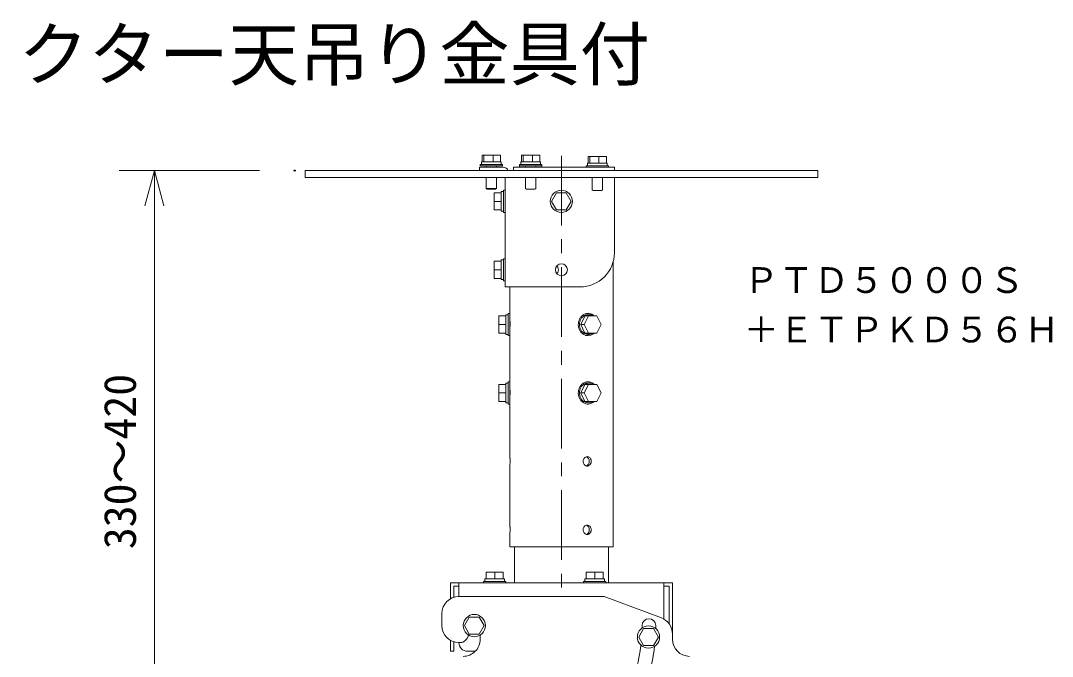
# Model space of a CAD drawing. Units: millimetres, scale not verified. Extents: x -63 to 62, y -56 to 57.
# Drawn here: x 0.6 to 59.4, y 20.6 to 56.8 of the extents above; entities that cross this region are included whole.
import ezdxf
from ezdxf.enums import TextEntityAlignment as Align

# ---------------------------------------------------------------- set-up
doc = ezdxf.new("R2010")
doc.units = ezdxf.units.MM
doc.header["$LTSCALE"] = 0.125
doc.header["$PDMODE"] = 32
doc.header["$PDSIZE"] = 0.0625
doc.linetypes.add('USER1', pattern=[50.8, 31.75, -6.35, 6.35, -6.35])
for name, color, linetype, lineweight in [('0-0_0', 7, 'Continuous', 9), ('0-5_SUNPO', 7, 'Continuous', 9), ('0-8_S1', 1, 'Continuous', 18)]:
    doc.layers.add(name, color=color, linetype=linetype, lineweight=lineweight)
for name, color, linetype in [('0-1_DEFPOINTS', 7, 'Continuous'), ('0-3_MOJI1', 7, 'Continuous'), ('0-6_TOUROKU', 7, 'Continuous')]:
    doc.layers.add(name, color=color, linetype=linetype)
doc.styles.add('ＭＳ ゴシック', font='')
doc.styles.get('ＭＳ ゴシック').set_extended_font_data('MS Gothic')

# ---------------------------------------------------------------- blocks, each defined once
blk = doc.blocks.new('_OPEN30')
at = {"layer": '0-0_0'}
blk.add_line((0, 0), (-1, 0), dxfattribs=at)
blk.add_lwpolyline([(-1, 0.26795), (0, 0), (-1, -0.26795)], dxfattribs=at)
blk = doc.blocks.new('D11')
at = {"layer": '0-1_DEFPOINTS'}
for p in [(10.947, 42.3104), (2.947, 9.198), (10.947, 9.198)]:
    blk.add_point(p, dxfattribs=at)
at = {"layer": '0-5_SUNPO'}
for p, q in [((8.947, 42.3104), (0.947, 42.3104)), ((2.947, 40.3104), (2.947, 11.198)), ((8.947, 9.198), (0.947, 9.198))]:
    blk.add_line(p, q, dxfattribs=at)
at = {"layer": '0-5_SUNPO', "xscale": 2, "yscale": 2}
for p, rotation in [((2.947, 42.3104), 90), ((2.947, 9.198), 270)]:
    blk.add_blockref('_OPEN30', p, dxfattribs=dict(at, rotation=rotation))
at = {"layer": '0-5_SUNPO', "style": 'ＭＳ ゴシック'}
blk.add_text('330～420', height=1.833, rotation=90, dxfattribs=at).set_placement((2.447, 20.7542), align=Align.BOTTOM_LEFT)

msp = doc.modelspace()

# ---------------------------------------------------------------- linework, layer by layer
at = {"layer": '0-8_S1'}
for p, q in [((26.8848, 49.1049), (26.8848, 48.7153)), ((26.8848, 49.1049), (26.9825, 49.1049)), ((26.9825, 48.7153), (26.9825, 49.1049)), ((26.9825, 49.1049), (27.5109, 49.1049)), ((27.5109, 48.7153), (27.5109, 49.1049)), ((27.5109, 49.1049), (27.9416, 49.1049)), ((27.9416, 48.7153), (27.9416, 49.1049)), ((29.1248, 49.1049), (29.1248, 48.7153)), ((29.1248, 49.1049), (29.2225, 49.1049)), ((29.2225, 48.7153), (29.2225, 49.1049)), ((29.2225, 49.1049), (29.7508, 49.1049)), ((29.7508, 48.7153), (29.7508, 49.1049)), ((29.7508, 49.1049), (30.1816, 49.1049)), ((30.1816, 48.7153), (30.1816, 49.1049)), ((32.923, 49.027), (32.923, 48.6374)), ((32.923, 49.027), (33.0206, 49.027)), ((33.0206, 48.6374), (33.0206, 49.027)), ((33.0206, 49.027), (33.549, 49.027)), ((33.549, 48.6374), (33.549, 49.027)), ((33.549, 49.027), (33.9797, 49.027)), ((33.9797, 48.6374), (33.9797, 49.027)), ((26.7315, 48.4134), (26.7315, 48.2186)), ((27.0237, 48.4134), (26.7315, 48.4134)), ((26.7802, 48.5692), (28.0463, 48.5692)), ((26.7802, 48.4913), (26.7802, 48.5692)), ((28.0463, 48.4913), (26.7802, 48.4913)), ((26.8532, 48.7153), (26.9817, 48.7153)), ((26.8532, 48.5692), (26.8532, 48.7153)), ((26.9868, 48.7153), (26.9825, 48.7153)), ((26.9868, 48.7153), (27.5065, 48.7153)), ((28.095, 48.4134), (27.0237, 48.4134)), ((27.1211, 48.4134), (27.1211, 48.4913)), ((27.5109, 48.7153), (27.5065, 48.7153)), ((27.5144, 48.7153), (27.5109, 48.7153)), ((27.5144, 48.7153), (27.9381, 48.7153)), ((27.7054, 48.4913), (27.7054, 48.4134)), ((27.9416, 48.7153), (27.9381, 48.7153)), ((28.0463, 48.5692), (28.0463, 48.4913)), ((28.6793, 48.4134), (28.6793, 48.2186)), ((29.0202, 48.5692), (30.2862, 48.5692)), ((29.0202, 48.4913), (29.0202, 48.5692)), ((30.2862, 48.4913), (29.0202, 48.4913)), ((29.0202, 48.4134), (29.0202, 48.4913)), ((29.0932, 48.7153), (29.2217, 48.7153)), ((29.0932, 48.5692), (29.0932, 48.7153)), ((29.2268, 48.7153), (29.2225, 48.7153)), ((29.2268, 48.7153), (29.7465, 48.7153)), ((29.361, 48.4134), (29.361, 48.4913)), ((29.7508, 48.7153), (29.7465, 48.7153)), ((29.7543, 48.7153), (29.7508, 48.7153)), ((29.7543, 48.7153), (30.178, 48.7153)), ((29.9454, 48.4913), (29.9454, 48.4134)), ((30.1816, 48.7153), (30.178, 48.7153)), ((30.2862, 48.5692), (30.2862, 48.4913)), ((30.2862, 48.4913), (30.2862, 48.4134)), ((32.8183, 48.4913), (34.0844, 48.4913)), ((32.8183, 48.4134), (32.8183, 48.4913)), ((32.8914, 48.6374), (33.0198, 48.6374)), ((32.8914, 48.4913), (32.8914, 48.6374)), ((33.025, 48.6374), (33.0206, 48.6374)), ((33.025, 48.6374), (33.5447, 48.6374)), ((33.549, 48.6374), (33.5447, 48.6374)), ((33.5525, 48.6374), (33.549, 48.6374)), ((33.5525, 48.6374), (33.9762, 48.6374)), ((33.9797, 48.6374), (33.9762, 48.6374)), ((34.0844, 48.4913), (34.0844, 48.4134)), ((34.4253, 48.2186), (34.4253, 48.4134)), ((27.1211, 47.2058), (27.1211, 47.8291)), ((27.7054, 47.8291), (27.7054, 47.2058)), ((28.1923, 47.8291), (28.1923, 41.5962)), ((29.361, 47.2058), (29.361, 47.8291)), ((29.9454, 47.8291), (29.9454, 47.2058)), ((33.1592, 47.1279), (33.1592, 47.8291)), ((33.7435, 47.8291), (33.7435, 47.1279)), ((34.4253, 47.8291), (34.4253, 43.5439)), ((46.0146, 47.8291), (46.0146, 48.2186)), ((27.7054, 47.2058), (27.1211, 47.2058)), ((27.1698, 47.1571), (27.1211, 47.2058)), ((27.1698, 47.1571), (27.6567, 47.1571)), ((27.7054, 47.2058), (27.6567, 47.1571)), ((28.1144, 45.8326), (28.1144, 47.0986)), ((28.1144, 47.0986), (28.1923, 47.0986)), ((29.4097, 47.1571), (29.361, 47.2058)), ((29.4097, 47.1571), (29.8967, 47.1571)), ((29.9454, 47.2058), (29.8967, 47.1571)), ((33.2079, 47.0792), (33.1592, 47.1279)), ((33.2079, 47.0792), (33.6948, 47.0792)), ((33.7435, 47.1279), (33.6948, 47.0792)), ((27.5788, 46.4656), (27.5788, 46.9526)), ((27.9684, 46.9526), (27.5788, 46.9526)), ((27.5788, 45.9787), (27.5788, 46.4656)), ((27.9684, 46.4656), (27.5788, 46.4656)), ((27.9684, 46.9525), (27.9684, 47.0256)), ((27.9684, 47.0256), (28.1144, 47.0256)), ((27.9684, 46.9526), (27.9684, 46.9486)), ((27.9684, 46.4696), (27.9684, 46.9486)), ((27.9684, 46.4696), (27.9684, 46.4656)), ((27.9684, 46.4656), (27.9684, 46.4616)), ((27.9684, 45.9827), (27.9684, 46.4616)), ((31.1251, 46.9525), (30.8439, 46.4656)), ((30.8439, 46.4656), (31.1251, 45.9786)), ((31.6873, 46.9526), (31.1251, 46.9525)), ((31.9685, 46.4656), (31.6873, 46.9526)), ((31.6873, 45.9787), (31.9685, 46.4656)), ((27.9684, 45.9787), (27.5788, 45.9787)), ((27.9684, 45.9827), (27.9684, 45.9787)), ((27.9684, 45.9056), (27.9684, 45.9787)), ((28.1144, 45.9056), (27.9684, 45.9056)), ((31.1251, 45.9787), (31.6873, 45.9787)), ((28.1923, 45.8326), (28.1144, 45.8326)), ((27.5788, 42.57), (27.5788, 43.057)), ((27.9684, 43.057), (27.5788, 43.057)), ((27.9684, 43.057), (27.9684, 43.13)), ((27.9684, 43.13), (28.1144, 43.13)), ((27.9684, 43.057), (27.9684, 43.053)), ((27.9684, 42.574), (27.9684, 43.053)), ((28.1144, 41.937), (28.1144, 43.2031)), ((28.1144, 43.2031), (28.1923, 43.2031)), ((34.3522, 43.0155), (34.3522, 26.793)), ((27.5788, 42.0831), (27.5788, 42.57)), ((27.9684, 42.57), (27.5788, 42.57)), ((27.9684, 42.574), (27.9684, 42.57)), ((27.9684, 42.57), (27.9684, 42.566)), ((27.9684, 42.0871), (27.9684, 42.566)), ((27.9684, 42.0831), (27.5788, 42.0831)), ((27.9684, 42.0871), (27.9684, 42.0831)), ((27.9684, 42.0101), (27.9684, 42.0831)), ((28.1144, 42.0101), (27.9684, 42.0101)), ((28.1923, 41.937), (28.1144, 41.937)), ((32.4775, 41.5962), (28.1923, 41.5962)), ((28.4602, 39.7944), (28.4602, 41.5962)), ((28.2341, 39.9405), (28.2341, 40.0136)), ((28.2341, 40.0136), (28.3802, 40.0136)), ((28.3802, 38.8206), (28.3802, 40.0866)), ((28.3802, 40.0866), (28.4581, 40.0866)), ((28.4581, 40.0866), (28.4581, 38.8206)), ((32.8802, 40.0866), (32.9192, 40.0866)), ((32.9192, 40.0136), (32.9922, 40.0136)), ((27.8446, 39.4536), (27.8446, 39.9405)), ((28.2341, 39.9405), (27.8446, 39.9405)), ((27.8446, 38.9666), (27.8446, 39.4536)), ((28.2341, 39.4536), (27.8446, 39.4536)), ((28.2341, 39.9405), (28.2341, 39.9365)), ((28.2341, 39.4576), (28.2341, 39.9365)), ((28.2341, 39.4576), (28.2341, 39.4536)), ((28.2341, 39.4536), (28.2341, 39.4496)), ((28.2341, 38.9706), (28.2341, 39.4496)), ((28.4581, 39.7458), (28.4654, 39.7458)), ((32.5053, 39.4536), (32.7001, 39.4536)), ((32.9435, 39.9405), (32.7001, 39.4536)), ((32.7001, 39.4536), (32.9435, 38.9666)), ((32.7487, 39.9405), (32.9435, 39.9405)), ((33.4305, 39.9405), (32.9435, 39.9405)), ((33.6739, 39.4536), (33.4305, 39.9405)), ((33.4305, 38.9666), (33.6739, 39.4536)), ((28.2341, 38.9666), (27.8446, 38.9666)), ((28.2341, 38.9706), (28.2341, 38.9666)), ((28.2341, 38.8936), (28.2341, 38.9666)), ((28.3802, 38.8936), (28.2341, 38.8936)), ((28.4581, 38.8206), (28.3802, 38.8206)), ((28.4654, 39.1614), (28.4581, 39.1614)), ((28.4602, 35.8989), (28.4602, 39.1127)), ((32.9435, 38.9666), (32.7487, 38.9666)), ((32.9192, 38.8206), (32.8802, 38.8206)), ((32.9922, 38.8936), (32.9192, 38.8936)), ((32.9435, 38.9666), (33.4305, 38.9666)), ((27.8446, 35.558), (27.8446, 36.045)), ((28.2341, 36.045), (27.8446, 36.045)), ((28.2341, 36.0449), (28.2341, 36.118)), ((28.2341, 36.118), (28.3802, 36.118)), ((28.2341, 36.045), (28.2341, 36.041)), ((28.2341, 35.562), (28.2341, 36.041)), ((28.3802, 34.925), (28.3802, 36.191)), ((28.3802, 36.191), (28.4581, 36.191)), ((28.4581, 36.191), (28.4581, 34.925)), ((32.9435, 36.0449), (32.7001, 35.558)), ((32.7487, 36.0449), (32.9435, 36.0449)), ((32.8802, 36.191), (32.9192, 36.191)), ((32.9192, 36.118), (32.9922, 36.118)), ((33.4305, 36.045), (32.9435, 36.0449)), ((33.6739, 35.558), (33.4305, 36.045)), ((27.8446, 35.0711), (27.8446, 35.558)), ((28.2341, 35.558), (27.8446, 35.558)), ((28.2341, 35.562), (28.2341, 35.558)), ((28.2341, 35.558), (28.2341, 35.554)), ((28.2341, 35.0751), (28.2341, 35.554)), ((28.4581, 35.8502), (28.4654, 35.8502)), ((32.5053, 35.558), (32.7001, 35.558)), ((32.7001, 35.558), (32.9435, 35.071)), ((33.4305, 35.0711), (33.6739, 35.558)), ((28.2341, 35.0711), (27.8446, 35.0711)), ((28.2341, 35.0751), (28.2341, 35.0711)), ((28.2341, 34.998), (28.2341, 35.0711)), ((28.3802, 34.998), (28.2341, 34.998)), ((28.4581, 34.925), (28.3802, 34.925)), ((28.4654, 35.2658), (28.4581, 35.2658)), ((28.4602, 32.0033), (28.4602, 35.2172)), ((32.9435, 35.071), (32.7487, 35.071)), ((32.9192, 34.925), (32.8802, 34.925)), ((32.9922, 34.998), (32.9192, 34.998)), ((32.9435, 35.071), (33.4305, 35.0711)), ((28.4602, 28.1077), (28.4602, 31.3216)), ((28.4602, 26.793), (28.4602, 27.426)), ((34.3522, 26.793), (28.4602, 26.793)), ((28.728, 24.7478), (28.728, 26.793)), ((34.0844, 26.793), (34.0844, 24.7478)), ((27.1211, 25.3614), (27.608, 25.3614)), ((27.1211, 24.9718), (27.1211, 25.3614)), ((27.608, 25.3614), (28.095, 25.3614)), ((27.608, 24.9718), (27.608, 25.3614)), ((28.095, 24.9718), (28.095, 25.3614)), ((32.8183, 25.3614), (33.3053, 25.3614)), ((32.8183, 24.9718), (32.8183, 25.3614)), ((33.3053, 25.3614), (33.7922, 25.3614)), ((33.3053, 24.9718), (33.3053, 25.3614)), ((33.7922, 24.9718), (33.7922, 25.3614)), ((25.0759, 24.7478), (25.0759, 23.8382)), ((25.5628, 24.7478), (37.2496, 24.7478)), ((25.5628, 23.9687), (25.5628, 24.7478)), ((26.975, 24.8257), (28.241, 24.8257)), ((26.975, 24.7478), (26.975, 24.8257)), ((27.048, 24.9718), (27.1211, 24.9718)), ((27.048, 24.8257), (27.048, 24.9718)), ((27.1251, 24.9718), (27.1211, 24.9718)), ((27.1251, 24.9718), (27.604, 24.9718)), ((27.608, 24.9718), (27.604, 24.9718)), ((27.612, 24.9718), (27.608, 24.9718)), ((27.612, 24.9718), (28.091, 24.9718)), ((28.095, 24.9718), (28.091, 24.9718)), ((28.0949, 24.9718), (28.168, 24.9718)), ((28.168, 24.9718), (28.168, 24.8257)), ((28.241, 24.8257), (28.241, 24.7478)), ((32.6723, 24.8257), (33.9383, 24.8257)), ((32.6723, 24.7478), (32.6723, 24.8257)), ((32.7453, 24.9718), (32.8183, 24.9718)), ((32.7453, 24.8257), (32.7453, 24.9718)), ((32.8223, 24.9718), (32.8183, 24.9718)), ((32.8223, 24.9718), (33.3013, 24.9718)), ((33.3053, 24.9718), (33.3013, 24.9718)), ((33.3093, 24.9718), (33.3053, 24.9718)), ((33.3093, 24.9718), (33.7882, 24.9718)), ((33.7922, 24.9718), (33.7882, 24.9718)), ((33.7922, 24.9718), (33.8653, 24.9718)), ((33.8653, 24.9718), (33.8653, 24.8257)), ((33.9383, 24.8257), (33.9383, 24.7478)), ((37.2496, 24.7478), (37.2496, 22.6643)), ((37.7365, 21.8329), (37.7365, 24.7478)), ((25.2707, 24.553), (25.2707, 23.9238)), ((37.5417, 22.4173), (37.5417, 24.553)), ((33.8409, 23.9687), (25.5628, 23.9687)), ((33.8409, 23.9687), (37.1046, 22.7448)), ((24.5889, 22.3131), (24.5889, 22.9948)), ((26.1582, 22.8), (25.8771, 22.3131)), ((26.7205, 22.8), (26.1582, 22.8)), ((27.0016, 22.313), (26.7205, 22.8)), ((25.8771, 22.3131), (26.1582, 21.8261)), ((26.1582, 21.8261), (26.7205, 21.8261)), ((26.7205, 21.8261), (27.0016, 22.313)), ((26.7802, 21.534), (26.7802, 21.7796)), ((36.0919, 22.1465), (35.8108, 21.6595)), ((36.6542, 22.1465), (36.0919, 22.1465)), ((36.9353, 21.6595), (36.6542, 22.1465)), ((37.7365, 21.8329), (37.7365, 21.534)), ((25.6115, 21.3392), (25.5628, 21.3392)), ((35.8108, 21.6595), (36.0919, 21.1726)), ((36.0919, 21.1726), (36.6542, 21.1726)), ((36.6542, 21.1726), (36.9353, 21.6595)), ((25.0759, 20.8522), (25.2707, 20.8522)), ((26.4995, 20.8522), (26.0498, 20.8522))]:
    msp.add_line(p, q, dxfattribs=at)
at = {"layer": '0-8_S1', "linetype": 'USER1'}
msp.add_line((31.4062, 49.0682), (31.4062, 24.4811), dxfattribs=at)
at = {"layer": '0-8_S1'}
for points in [[(27.9416, 48.7153), (27.9732, 48.7153), (27.9732, 48.5692)], [(34.4253, 48.4134), (34.1331, 48.4134), (28.9715, 48.4134), (28.6793, 48.4134)], [(30.1816, 48.7153), (30.2132, 48.7153), (30.2132, 48.5692)], [(33.9797, 48.6374), (34.0114, 48.6374), (34.0114, 48.4913)], [(16.7978, 48.2186), (16.7978, 47.8291), (18.7456, 47.8291), (44.0668, 47.8291), (46.0146, 47.8291)], [(46.0146, 48.2186), (44.0668, 48.2186), (18.7456, 48.2186), (16.7978, 48.2186)], [(27.9684, 46.4696), (27.9684, 46.4696), (27.9684, 46.4696)], [(31.2337, 42.57), (31.2238, 42.6515), (31.1951, 42.7273), (31.1494, 42.7942)], [(31.1494, 42.3459), (31.1953, 42.4133), (31.2239, 42.4893), (31.2337, 42.57)], [(33.2695, 39.9405), (33.2507, 39.9578), (33.2317, 39.9737), (33.2125, 39.9884), (33.1933, 40.0018), (33.1646, 40.0195), (33.134, 40.0354), (33.1017, 40.0495), (33.0678, 40.0616), (33.0325, 40.0713), (32.9961, 40.0786), (32.9586, 40.0833), (32.9203, 40.0851), (32.8814, 40.0838), (32.8421, 40.0794), (32.8025, 40.0715), (32.7628, 40.06), (32.7232, 40.0446), (32.6839, 40.0253), (32.6451, 40.0018), (32.6082, 39.9748), (32.5741, 39.9452), (32.5429, 39.9133), (32.5145, 39.8793), (32.4887, 39.8436), (32.4657, 39.8064), (32.4453, 39.7681), (32.4275, 39.7288), (32.4122, 39.689), (32.3994, 39.6489), (32.389, 39.6087), (32.381, 39.5688), (32.3754, 39.5295), (32.3721, 39.491), (32.371, 39.4536)], [(32.4342, 39.4536), (32.4386, 39.527), (32.4525, 39.6042), (32.4769, 39.6823), (32.5128, 39.7589), (32.5611, 39.8313), (32.6213, 39.895), (32.6896, 39.9458), (32.7636, 39.983), (32.8409, 40.0058), (32.9192, 40.0136)], [(33.2317, 39.9405), (33.1514, 39.9817), (33.0591, 40.0067), (32.959, 40.0112), (32.8555, 39.9905), (32.7527, 39.9405)], [(28.48, 39.4536), (28.477, 39.5825), (28.4704, 39.6916), (28.4637, 39.7668), (28.4602, 39.7944)], [(28.4679, 39.1877), (28.4638, 39.1445), (28.4612, 39.1193), (28.4603, 39.113), (28.4618, 39.1269), (28.4654, 39.1622), (28.4701, 39.2167), (28.4748, 39.2863), (28.4785, 39.3666), (28.48, 39.4536)], [(32.371, 39.4536), (32.3868, 39.3085), (32.4361, 39.1586), (32.5213, 39.0192), (32.6451, 38.9054), (32.7925, 38.8382), (32.9396, 38.8226), (33.0764, 38.8484), (33.1933, 38.9054), (33.2695, 38.9666)], [(32.9192, 38.8936), (32.8409, 38.9013), (32.7636, 38.9241), (32.6896, 38.9613), (32.6213, 39.0121), (32.5611, 39.0759), (32.5128, 39.1483), (32.4769, 39.2249), (32.4525, 39.303), (32.4386, 39.3801), (32.4342, 39.4536)], [(32.5053, 39.4536), (32.5073, 39.4576), (32.7468, 39.9366), (32.7487, 39.9405)], [(32.7487, 38.9666), (32.7467, 38.9706), (32.5073, 39.4496), (32.5053, 39.4536)], [(32.7528, 38.9666), (32.8555, 38.9166), (32.959, 38.896), (33.0591, 38.9004), (33.1514, 38.9254), (33.2317, 38.9666)], [(28.48, 35.558), (28.477, 35.687), (28.4704, 35.796), (28.4637, 35.8712), (28.4602, 35.8989)], [(33.2695, 36.045), (33.2507, 36.0622), (33.2317, 36.0781), (33.2125, 36.0928), (33.1933, 36.1062), (33.1646, 36.1239), (33.134, 36.1399), (33.1017, 36.154), (33.0678, 36.166), (33.0325, 36.1757), (32.9961, 36.183), (32.9586, 36.1877), (32.9203, 36.1895), (32.8814, 36.1883), (32.8421, 36.1838), (32.8025, 36.1759), (32.7628, 36.1644), (32.7232, 36.1491), (32.6839, 36.1298), (32.6451, 36.1062), (32.6082, 36.0793), (32.5741, 36.0497), (32.5429, 36.0177), (32.5145, 35.9838), (32.4887, 35.948), (32.4657, 35.9109), (32.4453, 35.8725), (32.4275, 35.8333), (32.4122, 35.7934), (32.3994, 35.7533), (32.389, 35.7131), (32.381, 35.6732), (32.3754, 35.6339), (32.3721, 35.5954), (32.371, 35.558)], [(32.4342, 35.558), (32.4386, 35.6315), (32.4525, 35.7086), (32.4769, 35.7868), (32.5128, 35.8633), (32.5611, 35.9357), (32.6213, 35.9994), (32.6896, 36.0503), (32.7636, 36.0874), (32.8409, 36.1102), (32.9192, 36.118)], [(32.5053, 35.558), (32.5073, 35.562), (32.7468, 36.041), (32.7487, 36.0449)], [(33.2317, 36.045), (33.1514, 36.0862), (33.0591, 36.1112), (32.959, 36.1156), (32.8555, 36.095), (32.7527, 36.0449)], [(28.4679, 35.2922), (28.4638, 35.2489), (28.4612, 35.2237), (28.4603, 35.2175), (28.4618, 35.2313), (28.4654, 35.2666), (28.4701, 35.3211), (28.4748, 35.3907), (28.4785, 35.4711), (28.48, 35.558)], [(32.371, 35.558), (32.3868, 35.4129), (32.4361, 35.263), (32.5213, 35.1236), (32.6451, 35.0098), (32.7925, 34.9427), (32.9396, 34.9271), (33.0764, 34.9528), (33.1933, 35.0098), (33.2695, 35.0711)], [(32.9192, 34.998), (32.8409, 35.0058), (32.7636, 35.0286), (32.6896, 35.0657), (32.6213, 35.1165), (32.5611, 35.1803), (32.5128, 35.2527), (32.4769, 35.3293), (32.4525, 35.4075), (32.4386, 35.4846), (32.4342, 35.558)], [(32.7487, 35.071), (32.7467, 35.0751), (32.5073, 35.554), (32.5053, 35.558)], [(32.7528, 35.071), (32.8555, 35.021), (32.959, 35.0004), (33.0591, 35.0049), (33.1514, 35.0299), (33.2317, 35.0711)], [(28.48, 31.6624), (28.4766, 31.7955), (28.4695, 31.9072), (28.4626, 31.9816), (28.4602, 32.0027), (28.4694, 31.9113), (28.4797, 31.7029)], [(32.8228, 31.9223), (32.8935, 31.8854), (32.947, 31.8251), (32.9808, 31.7485), (32.9925, 31.6624)], [(28.4679, 31.3966), (28.4638, 31.3534), (28.4612, 31.3281), (28.4603, 31.3219), (28.4618, 31.3358), (28.4654, 31.371), (28.4701, 31.4256), (28.4748, 31.4951), (28.4785, 31.5755), (28.48, 31.6624)], [(32.9925, 31.6624), (32.9802, 31.5742), (32.9454, 31.4975), (32.8918, 31.4383), (32.8228, 31.4025)], [(28.48, 27.7669), (28.4766, 27.8999), (28.4695, 28.0116), (28.4626, 28.086), (28.4602, 28.1072), (28.4694, 28.0157), (28.4797, 27.8073)], [(28.4679, 27.501), (28.4638, 27.4578), (28.4612, 27.4325), (28.4603, 27.4263), (28.4618, 27.4402), (28.4654, 27.4755), (28.4701, 27.53), (28.4748, 27.5995), (28.4785, 27.6799), (28.48, 27.7669)], [(32.8228, 28.0268), (32.8935, 27.9898), (32.947, 27.9295), (32.9808, 27.8529), (32.9925, 27.7669)], [(32.9925, 27.7669), (32.9802, 27.6786), (32.9454, 27.6019), (32.8918, 27.5427), (32.8228, 27.507)], [(25.5628, 24.7478), (25.3681, 24.7478), (25.0759, 24.7478)], [(33.3093, 24.9718), (33.3093, 24.9718), (33.3093, 24.9718)], [(37.7365, 24.7478), (37.4443, 24.7478), (37.2496, 24.7478)], [(25.5628, 24.553), (25.3681, 24.553), (25.2707, 24.553)], [(37.5417, 24.553), (37.4443, 24.553), (37.2496, 24.553)], [(25.0759, 21.4696), (25.0759, 21.3392), (25.0759, 20.8522)], [(25.2707, 21.384), (25.2707, 21.3392), (25.2707, 20.8522)]]:
    msp.add_lwpolyline(points, dxfattribs=at)
for points in [[(33.105, 31.6624), (33.0946, 31.7434), (33.0652, 31.8153), (33.0194, 31.8735), (32.9599, 31.9132), (32.8848, 31.9297), (32.8093, 31.9171), (32.7402, 31.878), (32.6845, 31.8151), (32.6494, 31.7312), (32.6424, 31.6404), (32.6628, 31.5552), (32.7059, 31.4821), (32.7671, 31.4276), (32.8419, 31.3981), (32.9131, 31.3974), (32.9763, 31.4202), (33.0293, 31.4623), (33.0699, 31.5196), (33.0959, 31.5877)], [(33.105, 27.7669), (33.0946, 27.8478), (33.0652, 27.9197), (33.0194, 27.9779), (32.9599, 28.0176), (32.8848, 28.0341), (32.8093, 28.0215), (32.7402, 27.9824), (32.6845, 27.9196), (32.6494, 27.8356), (32.6424, 27.7448), (32.6628, 27.6596), (32.7059, 27.5866), (32.7671, 27.532), (32.8419, 27.5025), (32.9131, 27.5018), (32.9763, 27.5246), (33.0293, 27.5668), (33.0699, 27.624), (33.0959, 27.6921)]]:
    msp.add_lwpolyline(points, close=True, dxfattribs=at)
for centre, radius in [((31.4062, 46.4656), 0.633), ((31.4062, 42.57), 0.3409), ((26.4393, 22.3131), 0.633), ((36.373, 21.6595), 0.633)]:
    msp.add_circle(centre, radius, dxfattribs=at)
for centre, radius, start, end in [((28.095, 48.1212), 0.2922, 19.46138, 90.00002), ((32.4775, 43.5439), 1.9478, 270, 0.00004), ((25.5628, 22.9948), 0.9739, 90.00002, 180), ((36.3974, 22.3131), 0.3896, 0.00004, 180), ((36.7626, 21.8329), 0.9739, 0.00004, 69.44399), ((25.5628, 22.3131), 0.9739, 180.00002, 270), ((25.6115, 21.8261), 0.4869, 270, 356.66904), ((26.4393, 22.3131), 9.5685, 359.05851, 0.00004), ((26.4393, 22.3131), 10.3476, 359.03742, 0.00004), ((26.0498, 21.3392), 0.4869, 180.00002, 270), ((25.8063, 21.534), 0.9739, 270, 0.00004), ((26.4393, 22.3131), 9.5685, 338, 353.29334), ((38.7104, 21.534), 0.9739, 180.00002, 270), ((26.4393, 22.3131), 10.3476, 338, 353.43163)]:
    msp.add_arc(centre, radius, start, end, dxfattribs=at)

# ---------------------------------------------------------------- block references
at = {"layer": '0-5_SUNPO'}
msp.add_blockref('D11', (5.2566, 5.9082), dxfattribs=at)

# ---------------------------------------------------------------- texts
at = {"layer": '0-3_MOJI1', "style": 'ＭＳ ゴシック'}
msp.add_text('ＤＬＰ方式プロジェクター天吊り金具付', height=2.933, dxfattribs=at).set_placement((-35.5564, 52.5034), align=Align.BOTTOM_LEFT)
at = {"layer": '0-6_TOUROKU', "style": 'ＭＳ ゴシック'}
for s, p in [('ＰＴＤ５０００Ｓ', (41.7963, 40.8114)), ('＋ＥＴＰＫＤ５６Ｈ', (41.8, 37.9961))]:
    msp.add_text(s, height=1.466, dxfattribs=at).set_placement(p, align=Align.BOTTOM_LEFT)

doc.saveas('drawing.dxf')
